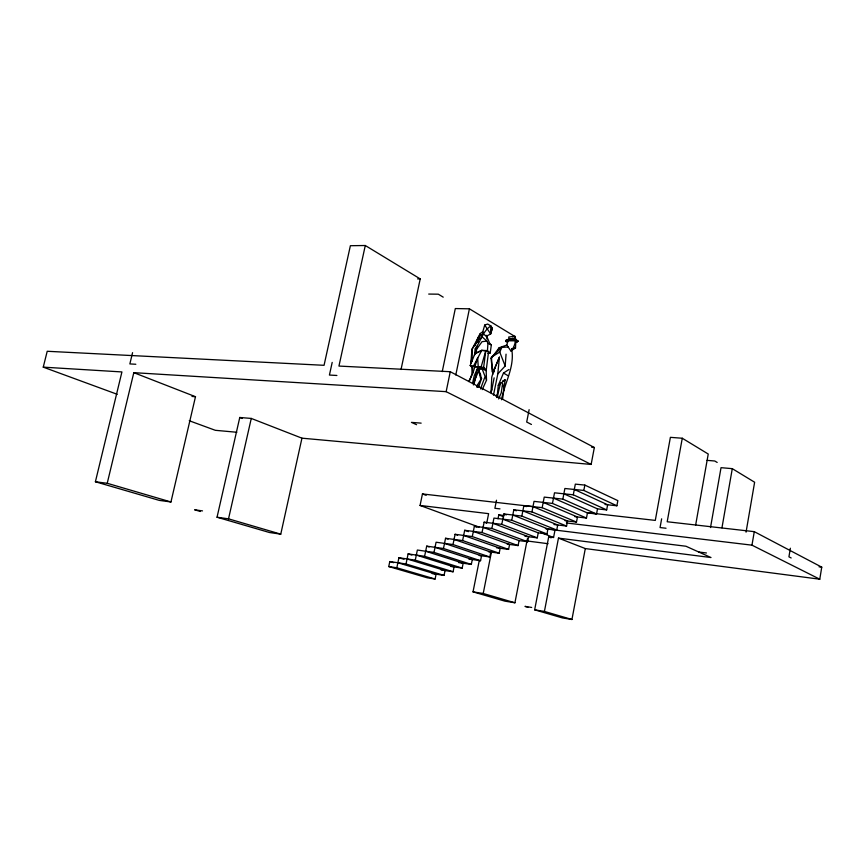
<?xml version="1.0" encoding="UTF-8"?>
<svg xmlns="http://www.w3.org/2000/svg" width="865" height="865" viewBox="0 0 865 865"><rect width="100%" height="100%" fill="white"/><g stroke="black" fill="none" stroke-linecap="round" stroke-linejoin="round"><path stroke-width="1.3" d="M472.831 368.112L470.171 365.495L474.95 353.655L475.036 348.844C480.821 341.567 482.616 331.09 490.888 325.943L492.347 328.213L490.606 333.933L486.389 336.258L483.308 333.966L482.811 331.706L484.714 325.067L487.655 324.04L490.888 325.943L490.606 333.933L492.347 328.213L490.606 330.235M493.753 372.458L493.829 370.079L499.408 357.169L497.818 373.864L493.472 395.164M514.675 339.783L514.816 336.236L508.685 337.047L509.528 339.772L514.675 339.783L516.264 340.832L515.281 341.653M482.205 389.639L486.519 380.2L486.162 370.631L483.643 367.376L472.214 366.5L471.858 374.177L469.706 380.405M496.953 394.991L497.061 397.522L498.283 385.358L503.484 373.042L508.912 369.528M486.389 336.258L486.281 335.296L489.817 343.6L491.342 344.908L490.185 353.017L487.46 350.585L487.947 343.286L486.909 341.091L482.173 336.907L477.761 340.507L471.955 349.341L470.895 362.868L472.247 360.975L471.955 349.341L478.388 337.08L483.308 333.966L479.221 335.393L478.507 338.875M497.818 373.864L505.182 366.003L506.057 354.163M502.619 398.862L505.117 379.865L502.651 380.935M477.35 346.065L474.42 355.223M477.794 342.216L478.388 337.08L475.004 345.708M483.643 367.376L485.752 350.963L481.773 350.368L474.95 353.655L481.773 350.368L487.46 350.585M506.804 345.059L507.96 340.81L515.832 340.799L515.497 348.076L510.826 350.898L506.804 345.059L499.192 347.73L491.082 358.532L492.801 374.404M585.302 548.572L571.938 619.491L544.42 611.425L558.466 538.116L585.302 548.572L819.782 579.204L821.75 567.159L754.28 531.661L667.196 521.757L682.269 438.241L670.386 437.344L655.292 520.406L587.411 512.696M790.372 548.226L788.934 556.822L791.172 557.968M819.782 579.204L751.966 545.166L754.28 531.661M746.052 532.159L754.626 482.238L732.287 468.657L721.032 467.673L710.511 527.542M721.961 527.812L732.287 468.657M695.611 525.228L708.24 454.028L682.269 438.241M661.639 518.827L660.06 527.553L666.028 528.245M475.426 353.039L476.334 348.119M477.469 341.989L478.388 337.08M605.013 504.49L616.886 505.776L617.848 500.64L584.848 485.092L575.333 484.13L573.29 494.802L606.679 509.896L607.63 504.771L574.317 489.46M553.492 498.11L587.443 512.945L596.536 513.983L597.499 508.869L563.861 493.807M565.007 520.698L576.49 522.06L577.452 516.989L543.198 502.392M616.886 505.776L583.832 490.444L584.848 485.092M301.95 438.177L280.768 534.148L269.491 532.516L217.039 517.227L239.767 417.481L251.272 418.433L301.95 438.177L591.141 464.44L594.341 447.519L450.265 371.712L338.95 366.068L365.289 245.509L350.379 245.714L324.061 365.311L47.218 351.276L43.25 367.149L117.251 394.31M574.901 516.686L586.481 518.038L587.443 512.945M571.938 619.491L562.369 617.913L534.657 609.825L548.702 536.873L553.568 537.5L555.006 530.061M545.447 528.623L556.736 530.018L557.709 524.979L522.86 510.837M596.536 513.983L562.845 499.127L564.877 488.487L583.832 490.444M553.935 524.514L566.575 526.05L567.537 521L532.991 506.631L422.444 493.947L420.066 505.452L479.048 527.099M491.731 389.055L491.017 392.775L491.774 377.14L493.829 370.079L492.423 371.82L491.461 357.148L501.851 347.395L508.382 346.962M524.936 536.278L537.273 537.857L538.246 532.851L502.825 519.162M586.481 518.038L552.465 503.419L554.508 492.812L573.29 494.802M538.246 532.851L546.972 533.954L547.934 528.926L512.804 515.021M491.623 390.721L494.131 377.854M566.575 526.05L531.964 511.896L534.019 501.365L552.465 503.419M479.264 560.574L473.025 591.865L504.955 601.164L514.924 602.775L527.412 538.69M483.092 527.358L519.065 540.614L527.65 541.739L528.623 536.743L492.92 523.282M576.49 522.06L542.171 507.679L544.226 497.105L562.845 499.127M546.972 533.954L511.766 520.254L513.832 509.788L531.964 511.896M496.575 547.772L508.598 549.405L509.582 544.453L473.339 531.413M556.736 530.018L521.833 516.091L523.887 505.593L542.171 507.679M507.16 544.128L518.092 545.588L519.065 540.614M496.488 500.23L494.888 508.285L499.992 508.88M527.65 541.739L491.882 528.472L493.947 518.081L511.766 520.254M479.178 555.471L489.839 556.974L490.812 552.043L454.049 539.425M514.924 602.775L483.221 593.487L491.536 551.556M498.024 518.805L498.802 514.87L504.111 515.508M537.273 537.857L501.786 524.374L503.852 513.951L521.833 516.091M488.433 551.719L499.181 553.2L500.165 548.259L463.651 535.435M529.131 409.675L526.688 422.023L531.445 424.466M508.598 549.405L472.301 536.57L474.366 526.255L491.882 528.472M458.526 562.564L471.328 564.423L472.312 559.536L435.041 547.318M518.092 545.588L482.054 532.537L484.119 522.19L501.786 524.374M486.8 522.774L488.617 513.659L420.066 505.452M468.808 559.028L480.551 560.715L481.524 555.806L444.513 543.382M441.064 569.959L453.087 571.776L454.071 566.91L416.325 555.092M499.181 553.2L462.624 540.582L464.689 530.288L482.054 532.537M450.633 566.402L462.18 568.11L463.164 563.234L425.645 551.221M407.058 558.941L445.053 570.565L444.069 575.409L406.02 563.991L389.791 561.547L388.753 566.553L427.191 577.788L435.106 579.02L436.09 574.187L397.868 562.758M480.551 560.715L443.475 548.496L445.551 538.279L462.624 540.582M489.839 556.974L453.011 544.55L455.087 534.3L472.301 536.57M455.79 374.999L469.403 308.816L455.314 308.556L442.242 371.626M462.18 568.11L424.607 556.303L426.694 546.15L443.475 548.496M471.328 564.423L434.003 552.411L436.079 542.225L453.011 544.55M406.02 563.991L408.107 553.903L424.607 556.303M591.141 464.44L446.145 391.661L450.265 371.712M453.087 571.776L415.276 560.152L417.363 550.043L434.003 552.411M477.145 387.196L477.664 384.676L481.578 378.319L478.345 369.701L482.108 368.782L486.162 370.631L488.52 352.055L485.752 350.963L480.983 367.398M435.106 579.02L396.83 567.786L398.916 557.741L415.276 560.152M401.036 369.506L420.217 278.908L365.289 245.509M471.933 357.969L470.895 362.868L472.398 359.591M477.134 387.142L477.664 384.676M332.192 362.413L329.424 375.053L336.896 375.475M472.539 383.357L474.236 375.767L477.988 367.149L484.778 368.404L470.171 365.495M476.41 374.621L473.955 384.363M217.039 517.227L228.522 518.838L251.272 418.433M95.399 481.762L159.29 500.392L170.956 501.97L195.49 396.7L133.805 372.664L107.228 483.286L95.399 481.762L121.922 371.939L43.25 367.149M132.572 352.65L129.858 363.927L135.827 364.262M497.061 397.522L500.619 382.838M473.382 384.947L477.988 367.149M501.484 399.771C504.695 382.46 515.118 366.609 511.604 348.573M479.275 337.253L480.302 333.501L482.811 331.706M491.082 358.532L491.461 357.148L499.754 352.077L501.851 347.395M478.615 387.174L481.578 378.319M510.826 350.898L513.626 347.384L515.832 340.799M480.518 388.936L485.081 376.524L482.108 368.782M493.342 372.036L499.408 357.169M474.95 353.655L477.058 348.638L482.032 341.686L486.909 341.091M498.618 398.927L501.235 392.883L502.608 383.422L504.273 389.758M474.766 379.908L480.313 367.106L478.572 368.252M497.526 351.082L499.192 347.73M473.696 365.7L481.773 350.368M468.668 381.541L472.539 374.145L477.653 357.84L478.226 366.565M479.221 335.393L480.302 333.501M494.812 368.252L492.423 371.82L494.369 370.62M499.84 383.682L498.283 385.358L505.117 379.865M516.2 342.518L518.232 341.178C514.761 338.172 509.658 338.237 505.798 340.421L505.798 341.437L506.749 341.924L505.798 340.421M512.783 337.015L514.816 336.236L516.264 340.832M509.528 339.772L507.82 340.356L508.058 341.599M515.345 342.335L517.335 341.772M495.483 395.781L497.753 395.143M507.009 339.902L512.567 338.821L518.232 341.178M487.925 353.428L490.185 353.017M512.902 348.411L515.497 348.076L513.626 347.384M417.59 278.898L420.217 278.908M428.705 294.068L438.306 294.186L443.215 297.149M133.805 372.664L446.145 391.661M191.965 396.44L195.49 396.7M421.147 423.136L411.448 422.38L416.573 424.693M591.682 447.292L594.341 447.519M707.094 460.353L714.771 461.002L717.182 462.451M236.848 432.262L215.32 430.305L189.251 420.736M597.499 508.869L606.679 509.896M566.445 522.968L751.966 545.166M546.864 529.034L685.945 546.237L710.998 557.536L558.466 538.116M819.079 566.824L821.75 567.159M698.704 552L706.446 552.973M526.99 540.96L548.075 543.707M202.496 510.891L194.647 509.809L200.377 511.485M388.753 566.553L396.83 567.786M432.132 573.582L444.069 575.409M473.025 591.865L483.221 593.487M531.672 607.457L524.99 606.376L527.942 607.241M534.657 609.825L544.42 611.425M107.228 483.286L170.956 501.97M228.522 518.838L280.768 534.148M389.791 561.547L393.629 562.683M398.916 557.741L404.009 559.287M408.107 553.903L411.902 555.081M426.694 546.15L429.181 546.961M509.82 338.896L516.567 340.215M445.551 538.279L448.102 539.154M455.087 534.3L457.617 535.186M464.689 530.288L468.462 531.64M474.366 526.255L476.864 527.163M484.119 522.19L486.595 523.109M422.444 493.947L426.186 495.364M239.767 417.481L242.243 418.444M548.702 536.873L551.156 537.825M541.025 532.624L553.568 537.5M498.802 514.87L503.744 516.805M503.852 513.951L506.295 514.913M513.832 509.788L516.329 510.804M523.887 505.593L526.363 506.62M487.947 343.286L491.342 344.908M503.484 373.042L508.025 375.702M469.403 308.816L513.702 335.75M484.714 325.067L490.606 333.933M480.745 375.107L478.713 370.566L480.713 378.848M499.754 352.077L505.182 366.003M485.525 376.48L486.519 380.2M486.519 336.528L487.006 338.983M472.214 366.5L472.777 372.718"/></g></svg>
